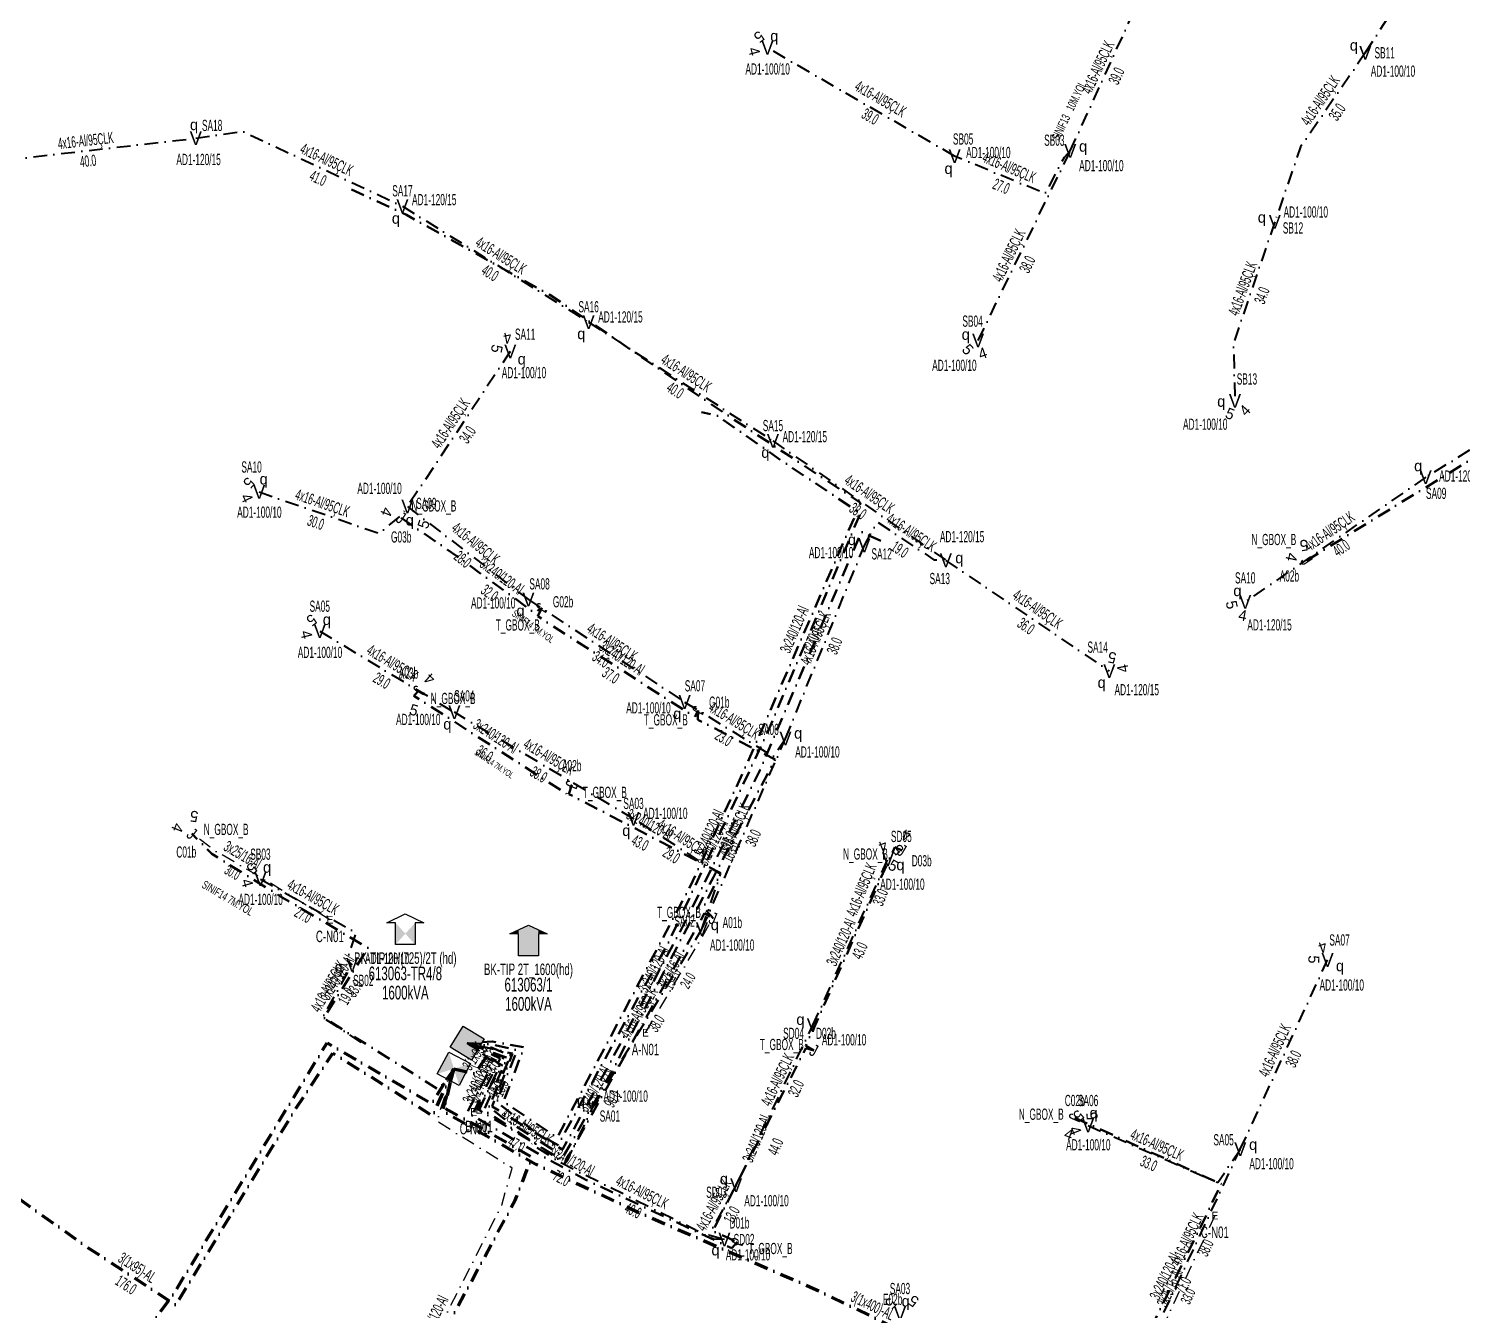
# Model space of a CAD drawing. Header units: millimetres. Extents: x 407682 to 413427, y 4045444 to 4048063.
# Drawn here: x 408871.5 to 409132.9, y 4046956.2 to 4047190 of the extents above; entities that cross this region are included whole.
import ezdxf
from ezdxf.enums import TextEntityAlignment as Align

# ---------------------------------------------------------------- set-up
doc = ezdxf.new("R2010")
doc.units = ezdxf.units.MM
doc.linetypes.add('DASHDOT', pattern=[5, 2.5, -1.25, 0, -1.25])
for name, color, linetype, lineweight in [('DIREK_AYD_YENI', 152, 'Continuous', 25), ('DIREK_BOX_YENI', 5, 'Continuous', 25), ('HAT_ABH_YERALTI_YENI', 6, 'DASHDOT', 80), ('HAT_ABONE_YERALTI_YENI', 30, 'DASHDOT', 30), ('HAT_AYD_YERALTI_YENI', 4, 'DASHDOT', 40), ('HAT_BOX_YERALTI_YENI', 5, 'DASHDOT', 50), ('HAT_OG_YERALTI_YENI', 1, 'DASHDOT', 70), ('KULLANICI', 1, 'Continuous', 25), ('NODE_ABONE_YENI', 5, 'Continuous', 25), ('NODE_AG_YENI', 5, 'Continuous', 25), ('TRAFO_TADILAT_BYSK', 5, 'Continuous', 30), ('TRAFO_YENI', 5, 'Continuous', 30)]:
    doc.layers.add(name, color=color, linetype=linetype, lineweight=lineweight)
doc.layers.add('GER_DUS_NOD_ISIM', color=5, linetype='Continuous')
doc.styles.add('Direk', font='B_CAD')
doc.styles.get("Standard").update_dxf_attribs({"font": 'Arial'})

# ---------------------------------------------------------------- blocks, each defined once
blk = doc.blocks.new('YIKYENYAP_BINA_KARE')
at = {"layer": 'TRAFO_TADILAT_BYSK', "linetype": 'Continuous'}
for p, q in [((0, 1.8), (0, 2.7)), ((-2.25, -2.25), (-2.25, 2.25)), ((-2.25, 2.25), (2.25, 2.25)), ((2.25, 2.25), (2.25, -2.25)), ((2.25, -2.25), (-2.25, -2.25))]:
    blk.add_line(p, q, dxfattribs=at)
for points in [[(-2.25, -2.25), (-2.25, 2.25), (0, 0)], [(0, 0), (2.25, -2.25), (2.25, 2.25)]]:
    blk.add_solid(points, dxfattribs=at)
blk = doc.blocks.new('YIKYENYAPBETKOSK')
at = {"layer": 'TRAFO_TADILAT_BYSK', "linetype": 'Continuous'}
for p, q in [((-3.4, 2), (0, 3.6)), ((0, 3.6), (3.4, 2)), ((-1.8, 2), (-3.4, 2)), ((-1.8, -2), (-1.8, 2)), ((1.8, 2), (1.8, -2)), ((3.4, 2), (1.8, 2)), ((1.8, -2), (-1.8, -2))]:
    blk.add_line(p, q, dxfattribs=at)
for points in [[(-1.8, -2), (-1.8, 2), (0, 0)], [(0, 0), (1.8, -2), (1.8, 2)]]:
    blk.add_solid(points, dxfattribs=at)
blk = doc.blocks.new('YENI_BINA_KARE')
blk.add_hatch(color=5).paths.add_polyline_path([(-2.25, -2.25), (2.25, -2.25), (2.25, 2.25), (-2.25, 2.25)])
at = {"layer": 'TRAFO_TADILAT_BYSK', "linetype": 'Continuous'}
for p, q in [((0, 1.8), (0, 2.7)), ((-2.25, -2.25), (-2.25, 2.25)), ((-2.25, 2.25), (2.25, 2.25)), ((2.25, 2.25), (2.25, -2.25)), ((2.25, -2.25), (-2.25, -2.25))]:
    blk.add_line(p, q, dxfattribs=at)
blk = doc.blocks.new('YENI_BETKOSK')
at = {"layer": 'TRAFO_YENI', "linetype": 'Continuous'}
for p, q in [((-3.4, 2), (0, 3.6)), ((0, 3.6), (3.4, 2)), ((-1.8, 2), (-3.4, 2)), ((-1.8, -2), (-1.8, 2)), ((3.4, 2), (1.8, 2)), ((1.8, 2), (1.8, -2)), ((1.8, -2), (-1.8, -2))]:
    blk.add_line(p, q, dxfattribs=at)
for points in [[(-3.4, 2), (-1.8, 2), (-1.8, 2.752941)], [(-1.8, 2.752941), (0, -2), (0, 3.6)], [(-1.8, -2), (-1.8, 2.752941), (0, -2)], [(0, -2), (0, 3.6), (1.8, -2)], [(0, 3.6), (1.8, -2), (1.8, 2.752941)], [(1.8, 2), (1.8, 2.752941), (3.4, 2)]]:
    blk.add_solid(points, dxfattribs=at)

msp = doc.modelspace()

# ---------------------------------------------------------------- linework, layer by layer
at = {"layer": 'HAT_ABH_YERALTI_YENI', "flags": 128}
for points in [[(408667.983, 4047043.668), (408665.893295, 4047039.956654), (408685.919657, 4047025.445809), (408725.884865, 4046995.057194), (408795.653987, 4046943.23122), (408839.692774, 4046911.463978), (408856.214711, 4046902.212784), (408898.042246, 4046959.473163), (408925.886811, 4047005.039586), (408944.968182, 4046993.961137), (408949.031, 4047000.317)], [(408949.031, 4047000.317), (408946.909902, 4046992.701069), (408963.959504, 4046982.884277), (408982.754505, 4046974.103601), (409014.627642, 4046960.239708), (409034.583725, 4046950.588221), (409061.487969, 4046938.919065), (409083.215302, 4046930.288248), (409108.700565, 4046918.875034), (409118.963079, 4046914.709913), (409122.173, 4046919.602)]]:
    msp.add_lwpolyline(points, dxfattribs=at)
at = {"layer": 'HAT_ABONE_YERALTI_YENI', "flags": 128}
for points in [[(408926.401386, 4047027.496673), (408913.79432, 4047035.221146), (408905.303914, 4047040.155741), (408902.836616, 4047042.042498), (408901.237288, 4047043.19127)], [(408983.964192, 4047006.874859), (408996.276262, 4047027.745471)], [(408927.439772, 4046887.546698), (408918.650847, 4046892.254962), (408926.912386, 4046906.824298), (408929.310498, 4046913.394644), (408935.914147, 4046932.33478), (408957.739811, 4046975.415303), (408959.634319, 4046982.198185), (408945.917837, 4046990.743694), (408949.031, 4047000.317)], [(409087.798369, 4046973.528191), (409074.736055, 4046945.63062), (409073.442803, 4046943.303446)]]:
    msp.add_lwpolyline(points, dxfattribs=at)
at = {"layer": 'HAT_AYD_YERALTI_YENI', "flags": 128}
for points in [[(409115.229347, 4047185.618905), (409133.241832, 4047213.710514), (409140.724, 4047211.227)], [(409061.419203, 4047167.712802), (409077.57946, 4047203.151603)], [(409040.334631, 4047166.756753), (409006.202732, 4047186.532695)], [(409115.229347, 4047185.618905), (409103.438608, 4047168.444757), (409098.728425, 4047154.808021)], [(408901.957382, 4047170.027729), (408910.456048, 4047171.282464), (408939.639961, 4047157.636257)], [(408862.217131, 4047165.476634), (408901.957382, 4047170.027729)], [(409061.419203, 4047167.712802), (409060.290217, 4047166.526198), (409056.829302, 4047159.939295), (409040.334631, 4047166.756753)], [(409044.617006, 4047133.160768), (409061.419203, 4047167.712802)], [(408939.639961, 4047157.636257), (408973.593, 4047136.489)], [(409098.728425, 4047154.808021), (409091.169369, 4047132.558722), (409091.461164, 4047122.115703)], [(408973.593, 4047136.489), (409007.210561, 4047114.813121)], [(408959.308129, 4047131.143727), (408940.542686, 4047102.851335)], [(409160.318954, 4047129.133432), (409126.23803, 4047108.193265)], [(409007.210561, 4047114.813121), (409038.740907, 4047093.039789)], [(409126.23803, 4047108.193265), (409093.327745, 4047085.45754)], [(408913.512528, 4047105.510952), (408935.398908, 4047097.963925), (408939.644111, 4047101.454425), (408940.542686, 4047102.851335)], [(408940.542686, 4047102.851335), (408962.61651, 4047085.897792)], [(409023.872181, 4047095.737948), (409026.25129, 4047100.028295), (409036.556745, 4047093.157992), (409038.740907, 4047093.039789)], [(409009.491531, 4047060.564138), (409023.872181, 4047095.737948)], [(409038.740907, 4047093.039789), (409068.546515, 4047072.841612)], [(408962.61651, 4047085.897792), (408991.10327, 4047067.200439)], [(408924.564104, 4047080.112522), (408949.11749, 4047065.322776)], [(408991.10327, 4047067.200439), (409007.284174, 4047057.281982), (409009.491531, 4047060.564138)], [(408981.774467, 4047045.892855), (408949.11749, 4047065.322776)], [(408994.252971, 4047025.753417), (409009.491531, 4047060.564138)], [(408994.252971, 4047025.753417), (408997.636112, 4047035.779082), (408981.774467, 4047045.892855)], [(409014.483485, 4047008.245798), (409028.175691, 4047038.534128)], [(408913.737, 4047034.884), (408931.153254, 4047025.160235), (408929.4842, 4047020.080505), (408930.456, 4047019.262)], [(408974.396, 4046993.355), (408994.252971, 4047025.753417)], [(409092.43179, 4046985.636409), (409108.346, 4047020.143)], [(408932.131, 4047005.106), (408925.097069, 4047009.661976), (408930.456, 4047019.262)], [(409000.48708, 4046979.085639), (409014.483485, 4047008.245798)], [(408951.46, 4047004.983), (408957.872534, 4047000.890433), (408953.239374, 4046993.019643), (408969.539167, 4046983.250931), (408974.396, 4046993.355)], [(409064.676833, 4046989.952264), (409088.330731, 4046979.557688), (409092.43179, 4046985.636409)], [(408998.357, 4046969.159), (408996.391279, 4046969.236298), (408968.672125, 4046983.059338), (408963.261762, 4046986.494489), (408963.271843, 4046987.291962)], [(409076.331, 4046951.216), (409092.43179, 4046985.636409)], [(409000.48708, 4046979.085639), (408995.533374, 4046970.038449), (408998.357, 4046969.159)]]:
    msp.add_lwpolyline(points, dxfattribs=at)
at = {"layer": 'HAT_BOX_YERALTI_YENI', "flags": 128}
for points in [[(408930.357071, 4047160.709592), (408940.358618, 4047156.043406), (408966.545172, 4047141.450241), (408999.548054, 4047119.087708), (409023.19492, 4047103.517913), (409002.436107, 4047055.829355), (408992.149236, 4047033.651564), (408967.852901, 4046987.761201), (408958.056279, 4046994.292282), (408961.829792, 4047004.23404), (408956.024387, 4047005.249986), (408951.46, 4047004.983)], [(409104.511964, 4047093.003133), (409138.335068, 4047113.782803), (409190.054073, 4047146.164898)], [(408951.46, 4047004.983), (408955.991402, 4047004.760975), (408960.549337, 4047003.699922), (408956.837259, 4046994.224981), (408964.521758, 4046988.2498), (408968.029379, 4046986.395347), (408988.228833, 4047023.525601), (409006.155265, 4047061.510801), (409023.150012, 4047101.628115), (409009.250531, 4047110.894436), (408996.960754, 4047119.490052), (408994.177601, 4047120.043286)], [(408939.377745, 4047100.804286), (408949.543162, 4047093.823432), (408963.756101, 4047083.432099), (408965.054676, 4047084.365536)], [(409026.852339, 4047096.570979), (409023.334055, 4047098.242482), (409004.894284, 4047054.856068), (408990.915624, 4047026.565651), (408976.777076, 4047000.059067), (408968.827092, 4046985.578135), (408955.988213, 4046993.436044), (408959.730367, 4047003.058393), (408951.46, 4047004.983)], [(408965.054676, 4047084.365536), (408964.314313, 4047082.830948), (408992.974041, 4047064.474195), (408993.587842, 4047065.669803)], [(408942.678908, 4047069.3345), (408941.73995, 4047068.332312), (408969.538912, 4047050.469525), (408970.50258, 4047052.096745)], [(408993.587842, 4047065.669803), (408993.504799, 4047063.964217), (409007.588919, 4047056.70746), (408996.36807, 4047035.249877), (408977.87259, 4046999.872196), (408969.006374, 4046984.348463), (408958.271526, 4046991.089948), (408955.437527, 4046993.365735), (408959.387951, 4047002.726523), (408955.351648, 4047004.401159), (408954.020527, 4047004.744674), (408951.46, 4047004.983)], [(408970.50258, 4047052.096745), (408969.985482, 4047050.413703), (408997.706397, 4047035.984835), (408994.513424, 4047029.744023), (408996.276262, 4047027.745471)], [(408949.031, 4047000.317), (408946.267256, 4046996.514878), (408925.280456, 4047009.606438), (408933.374531, 4047022.333674), (408917.422698, 4047031.737902), (408904.868508, 4047039.502633), (408901.237288, 4047043.19127)], [(409030.720234, 4047040.145127), (409029.415836, 4047040.743376), (409013.184836, 4047004.467893), (409014.675, 4047003.666)], [(408951.46, 4047004.983), (408958.736667, 4047002.292248), (408954.493544, 4046992.764276), (408964.268533, 4046986.418941), (408969.163623, 4046983.026729), (408983.400649, 4047008.468883), (408994.724904, 4047028.662755), (408996.276262, 4047027.745471)], [(409000.712691, 4046968.71222), (408999.728218, 4046967.556143), (408973.204886, 4046980.008567), (408965.864754, 4046983.986379), (408951.437119, 4046992.316621), (408956.311206, 4047001.520748), (408951.46, 4047004.983)], [(408953.599, 4046992.824), (408958.096193, 4047002.403043), (408951.46, 4047004.983)], [(408952.628617, 4046992.437061), (408957.463357, 4047002.190771), (408951.46, 4047004.983)], [(409014.675, 4047003.666), (409013.194156, 4047004.050311), (408996.216696, 4046970.727637), (409000.712691, 4046968.71222)], [(409062.243116, 4046991.357571), (409088.979149, 4046979.276538), (409071.708295, 4046943.921037), (409073.442803, 4046943.303446)]]:
    msp.add_lwpolyline(points, dxfattribs=at)
at = {"layer": 'HAT_OG_YERALTI_YENI', "flags": 128}
for points in [[(408834.866, 4047009.995), (408839.320453, 4047013.006121), (408846.15611, 4047008.851114), (408857.146774, 4046999.46884), (408860.497586, 4046992.365118), (408860.832667, 4046982.848812), (408882.223177, 4046967.722085), (408898.307075, 4046957.20569), (408920.310882, 4046993.229135), (408926.960955, 4047003.17847), (408945.158442, 4046991.734158), (408949.031, 4047000.317)], [(408949.031, 4047000.317), (408952.838873, 4046999.395492), (408955.669008, 4047003.531844), (408951.46, 4047004.983)], [(408960.989, 4046894.914), (408963.642288, 4046877.510109), (408974.348718, 4046870.295352), (408959.511992, 4046841.301445), (408922.590063, 4046859.649152), (408904.104021, 4046869.944585), (408920.891201, 4046893.626387), (408929.723735, 4046909.354472), (408938.671074, 4046935.290429), (408948.745928, 4046955.095128), (408960.19562, 4046976.324839), (408963.253572, 4046984.139603), (408954.646005, 4046989.122931), (408947.284271, 4046993.086941), (408949.031, 4047000.317)]]:
    msp.add_lwpolyline(points, dxfattribs=at)

# ---------------------------------------------------------------- block references
at = {"layer": 'TRAFO_TADILAT_BYSK'}
msp.add_blockref('YIKYENYAPBETKOSK', (408940.163431, 4047024.942157), dxfattribs=at)
msp.add_blockref('YIKYENYAPBETKOSK', (408940.163431, 4047024.942157), dxfattribs=at)
at = {"layer": 'TRAFO_TADILAT_BYSK', "rotation": 152.201314}
msp.add_blockref('YIKYENYAP_BINA_KARE', (408949.031, 4047000.317), dxfattribs=at)
msp.add_blockref('YIKYENYAP_BINA_KARE', (408949.031, 4047000.317), dxfattribs=at)
at = {"layer": 'TRAFO_YENI'}
msp.add_blockref('YENI_BETKOSK', (408962.621081, 4047022.892865), dxfattribs=at)
msp.add_blockref('YENI_BETKOSK', (408962.621081, 4047022.892865), dxfattribs=at)
at = {"layer": 'TRAFO_YENI', "rotation": 238.668798}
msp.add_blockref('YENI_BINA_KARE', (408951.46, 4047004.983), dxfattribs=at)
msp.add_blockref('YENI_BINA_KARE', (408951.46, 4047004.983), dxfattribs=at)

# ---------------------------------------------------------------- texts
at = {"layer": 'DIREK_AYD_YENI', "color": 32, "style": 'Direk'}
for s, rotation, p in [('5', 217.4121, (409004.683873, 4047188.518411)), ('4', 284.9121, (409003.786927, 4047185.889353)), ('5', 258.944951, (408956.854521, 4047131.623107)), ('4', 191.444951, (408958.812063, 4047133.594017)), ('5', 311.56696, (409042.746554, 4047131.502031)), ('4', 379.06696, (409045.433688, 4047130.797924)), ('5', 339.100526, (409090.569341, 4047119.780183)), ('4', 406.600526, (409093.277617, 4047120.398001)), ('5', 228.474396, (408911.640879, 4047107.168339)), ('4', 295.974395, (408911.265053, 4047104.416028)), ('5', 282.13825, (409090.883637, 4047084.931862)), ('5', 216.437322, (408923.079246, 4047082.12379)), ('4', 349.63825, (409092.878089, 4047082.998311)), ('4', 283.937321, (408922.137704, 4047079.510371)), ('5', 168.375934, (409069.050238, 4047075.290339)), ('4', 100.875935, (409071.00161, 4047073.313319)), ('4', 200.674078, (409027.293062, 4047040.873138)), ('5', 133.174079, (409029.998887, 4047040.244672)), ('5', 218.3247, (408912.186707, 4047036.845273)), ('4', 285.8247, (408911.331749, 4047034.202262)), ('4', 200.241165, (409107.481069, 4047022.488612)), ('5', 267.741164, (409105.847943, 4047020.241535)), ('5', 223.777176, (409062.947194, 4046991.757354)), ('4', 291.277176, (409062.347243, 4046989.045064)), ('5', 223.039621, (409028.66474, 4046957.485205))]:
    msp.add_text(s, height=2, rotation=rotation, dxfattribs=at).set_placement(p, align=Align.MIDDLE_CENTER)
at = {"layer": 'DIREK_AYD_YENI', "style": 'Direk'}
for p in [(409006.202732, 4047186.532695), (409115.229347, 4047185.618905), (408901.957382, 4047170.027729), (409061.419203, 4047167.712802), (409040.334631, 4047166.756753), (408939.639961, 4047157.636257), (409098.728425, 4047154.808021), (408973.593, 4047136.489), (408959.308129, 4047131.143727), (409044.617006, 4047133.160768), (409091.461164, 4047122.115703), (409007.210561, 4047114.813121), (409126.23803, 4047108.193265), (408913.512528, 4047105.510952), (408940.542686, 4047102.851335), (409023.872181, 4047095.737948), (409038.740907, 4047093.039789), (408962.61651, 4047085.897792), (409093.327745, 4047085.45754), (408924.564104, 4047080.112522), (409068.546515, 4047072.841612), (408991.10327, 4047067.200439), (408949.11749, 4047065.322776), (409009.491531, 4047060.564138), (408981.774467, 4047045.892855), (409028.175691, 4047038.534128), (408913.737, 4047034.884), (408994.252971, 4047025.753417), (408930.456, 4047019.262), (409108.346, 4047020.143), (409014.483485, 4047008.245798), (408974.396, 4046993.355), (409064.676833, 4046989.952264), (409092.43179, 4046985.636409), (409000.48708, 4046979.085639), (408998.357, 4046969.159), (409030.371, 4046955.658)]:
    msp.add_text('V', height=2.5, dxfattribs=at).set_placement(p, align=Align.MIDDLE_CENTER)
at = {"layer": 'DIREK_AYD_YENI', "color": 4, "style": 'Direk'}
for p in [(409007.456052, 4047188.695838), (409113.146312, 4047187.001282), (408901.632547, 4047172.506535), (409063.766461, 4047168.574571), (409039.228052, 4047164.514994), (408938.44751, 4047155.438972), (409096.363353, 4047155.618226), (408972.254736, 4047134.377354), (409042.368742, 4047134.254069), (408961.391517, 4047129.761883), (409088.96214, 4047122.045876), (409005.822721, 4047112.733722), (409124.872668, 4047110.287492), (408914.327504, 4047107.874385), (408940.97085, 4047100.389589), (409021.618038, 4047096.819077), (409041.197032, 4047093.507423), (409091.906762, 4047087.514433), (408925.854042, 4047082.25403), (408961.168225, 4047083.860031), (409067.144048, 4047070.77205), (408989.763958, 4047065.089458), (408947.833374, 4047063.177772), (409011.802699, 4047061.518609), (408980.463129, 4047043.764384), (409030.453734, 4047037.504312), (408914.955708, 4047037.066831), (408996.611133, 4047026.584838), (409110.616197, 4047019.096001), (408927.996768, 4047018.812357), (409012.217403, 4047009.301674), (408972.2008, 4046994.551285), (409065.682614, 4046992.24102), (409094.778569, 4046986.499483), (408998.262969, 4046980.227273), (408996.733079, 4046967.259558), (409031.40616, 4046957.93362)]:
    msp.add_text('q', height=2, dxfattribs=at).set_placement(p, align=Align.MIDDLE_CENTER)
at = {"layer": 'DIREK_AYD_YENI', "width": 0.53}
for s, p in [('SB11', (409118.76774, 4047185.619065)), ('AD1-100/10', (409006.240294, 4047182.672819)), ('AD1-100/10', (409120.27659, 4047182.269374)), ('SA18', (408904.935095, 4047172.371675)), ('SB05', (409041.883842, 4047169.895215)), ('SB03', (409058.519072, 4047169.6722)), ('AD1-120/15', (408902.464072, 4047166.161182)), ('AD1-100/10', (409046.487427, 4047167.429024)), ('AD1-100/10', (409067.097586, 4047165.037958)), ('SA17', (408939.640385, 4047160.446453)), ('AD1-120/15', (408945.436927, 4047158.83918)), ('AD1-100/10', (409104.377083, 4047156.586355)), ('SB12', (409102.039526, 4047153.673732)), ('SA16', (408973.593763, 4047139.299196)), ('AD1-120/15', (408979.395796, 4047137.444178)), ('SB04', (409043.608707, 4047136.670964)), ('SA11', (408962.016125, 4047134.284777)), ('AD1-100/10', (409040.292185, 4047128.618151)), ('AD1-100/10', (408961.799594, 4047127.283851)), ('SB13', (409093.641477, 4047126.12625)), ('AD1-100/10', (409086.034445, 4047117.869879)), ('SA15', (409007.206915, 4047117.623317)), ('AD1-120/15', (409013.013356, 4047115.603442)), ('SA10', (408912.122902, 4047110.071148)), ('AD1-120/15', (409132.740826, 4047108.428379)), ('AD1-100/10', (408935.460964, 4047106.170806)), ('SA09', (409128.149536, 4047105.261347)), ('SA09', (408943.995092, 4047103.426571)), ('AD1-100/10', (408913.55009, 4047101.826076)), ('AD1-120/15', (409041.697483, 4047097.36171)), ('AD1-100/10', (409017.806084, 4047094.457884)), ('SA12', (409027.027981, 4047094.224368)), ('SA13', (409037.623919, 4047089.722812)), ('SA10', (409093.330034, 4047089.842736)), ('SA08', (408964.64411, 4047088.750657)), ('SA05', (408924.560458, 4047084.672718)), ('AD1-100/10', (408956.188839, 4047085.279378)), ('AD1-120/15', (409097.765005, 4047081.271215)), ('AD1-100/10', (408924.601666, 4047076.252646)), ('SA14', (409066.418027, 4047077.208824)), ('SA04', (408950.915253, 4047068.325783)), ('SA07', (408992.978307, 4047070.155814)), ('AD1-120/15', (409073.551486, 4047069.449925)), ('AD1-100/10', (408984.500611, 4047066.132635)), ('AD1-100/10', (408942.525687, 4047064.024278)), ('SA06', (409006.403498, 4047062.211577)), ('AD1-100/10', (409015.317967, 4047058.098244)), ('SA03', (408981.774891, 4047048.704331)), ('AD1-100/10', (408987.577263, 4047046.898245)), ('SD05', (409030.618795, 4047042.684138)), ('SB03', (408913.737424, 4047039.445476)), ('AD1-100/10', (409030.811518, 4047033.974252)), ('AD1-100/10', (408913.774562, 4047031.199124)), ('SA02', (408991.082845, 4047027.236759)), ('SA07', (409110.530161, 4047023.798189)), ('AD1-100/10', (408999.767305, 4047022.873917)), ('AD1-100/10', (408936.86914, 4047020.434571)), ('SB02', (408932.493189, 4047016.415975)), ('AD1-100/10', (409110.936381, 4047015.583124)), ('SD04', (409010.958315, 4047006.771196)), ('AD1-100/10', (409020.177969, 4047005.592462)), ('AD1-100/10', (408980.344999, 4046995.317646)), ('SA06', (409064.677596, 4046994.51246)), ('SA01', (408977.469279, 4046991.6802)), ('SA05', (409089.382013, 4046987.353634)), ('AD1-100/10', (409064.714395, 4046986.442388)), ('AD1-100/10', (409098.1309, 4046982.989304)), ('SD03', (408996.923878, 4046977.78799)), ('AD1-100/10', (409006.030254, 4046976.240334)), ('SD02', (409001.937279, 4046969.15916)), ('AD1-100/10', (409002.656628, 4046966.366619)), ('SA03', (409030.371424, 4046960.219476))]:
    msp.add_text(s, height=2.05, dxfattribs=at).set_placement(p, align=Align.MIDDLE_CENTER)
at = {"layer": 'DIREK_BOX_YENI', "width": 0.53}
for s, p in [('N_GBOX_B', (408945.374642, 4047102.969355)), ('G03b', (408939.409283, 4047097.304428)), ('N_GBOX_B', (409098.553289, 4047096.845794)), ('A02b', (409101.384592, 4047090.190261)), ('G02b', (408968.929687, 4047085.484843)), ('T_GBOX_B', (408960.672645, 4047081.254466)), ('A03b', (408940.739832, 4047072.483449)), ('N_GBOX_B', (408948.890891, 4047067.853942)), ('G01b', (408997.417769, 4047067.166737)), ('T_GBOX_B', (408987.667228, 4047063.951385)), ('A02b', (408970.50258, 4047055.596745)), ('T_GBOX_B', (408976.551734, 4047050.729597)), ('N_GBOX_B', (408907.488264, 4047043.968238)), ('C01b', (408900.217118, 4047039.843248)), ('N_GBOX_B', (409024.084664, 4047039.473201)), ('D03b', (409034.330238, 4047038.244817)), ('T_GBOX_B', (408990.075143, 4047028.838694)), ('A01b', (408999.801088, 4047026.978249)), ('D02b', (409016.868646, 4047006.766703)), ('T_GBOX_B', (409008.82388, 4047004.734458)), ('C02b', (409062.236587, 4046994.517767)), ('N_GBOX_B', (409056.132545, 4046992.017865)), ('D01b', (409001.097651, 4046972.190985)), ('T_GBOX_B', (409006.780256, 4046967.521473)), ('E02b', (409029.029474, 4046958.24889))]:
    msp.add_text(s, height=2.05, dxfattribs=at).set_placement(p, align=Align.MIDDLE_CENTER)
at = {"layer": 'DIREK_BOX_YENI', "color": 32, "style": 'Direk'}
for s, rotation, p in [('4', 248.129726, (408936.730978, 4047101.863563)), ('5', 432.028163, (408943.495348, 4047099.638155)), ('5', 189.538099, (409104.047995, 4047095.764425)), ('4', 257.511163, (409101.778218, 4047093.608632)), ('4', 137.587364, (408944.581984, 4047071.418364)), ('5', 343.909892, (408941.72519, 4047065.742885)), ('5', 172.13624, (408901.636704, 4047046.330372)), ('4', 247.919797, (408898.628542, 4047044.249869)), ('4', 163.458549, (409031.52682, 4047042.867006)), ('5', 329.751368, (409029.152048, 4047037.375855)), ('5', 95.329449, (409065.385706, 4046991.682368)), ('4', 339.969639, (409061.163434, 4046988.36211)), ('5', 145.624011, (409032.844643, 4046957.913212))]:
    msp.add_text(s, height=2, rotation=rotation, dxfattribs=at).set_placement(p, align=Align.MIDDLE_CENTER)
at = {"layer": 'DIREK_BOX_YENI', "style": 'Direk', "width": 0.8}
for rotation, p in [(326.177915, (408939.377745, 4047100.804286)), (303.756422, (409104.511964, 4047093.003133)), (237.264774, (408965.054676, 4047084.365536)), (240.461218, (408942.678908, 4047069.3345)), (245.179459, (408993.587842, 4047065.669803)), (247.999302, (408970.50258, 4047052.096745)), (320.929891, (408901.237288, 4047043.19127)), (328.897176, (409030.720234, 4047040.145127)), (337.740209, (408996.276262, 4047027.745471)), (332.258954, (409014.675, 4047003.666)), (246.933885, (409062.243116, 4046991.357571)), (249.918023, (409000.712691, 4046968.71222))]:
    msp.add_text('J', height=2.25, rotation=rotation, dxfattribs=at).set_placement(p, align=Align.MIDDLE_CENTER)
at = {"layer": 'GER_DUS_NOD_ISIM', "width": 0.6}
for s, p in [('C-N01', (408926.401386, 4047025.496673)), ('B-N01', (408953.599, 4046990.824)), ('C-N01', (408952.628617, 4046990.437061))]:
    msp.add_text(s, height=2.1, dxfattribs=at).set_placement(p, align=Align.TOP_CENTER)
at = {"layer": 'HAT_ABH_YERALTI_YENI', "lineweight": 30, "width": 0.53}
msp.add_text('3(1x400)-AL', height=2.05, rotation=334.189901, dxfattribs=at).set_placement((409024.975765, 4046956.17917), align=Align.CENTER)
at = {"layer": 'HAT_ABONE_YERALTI_YENI', "lineweight": 30, "width": 0.53}
for s, rotation, p in [('3x25/16-Al', 329.834992, (408909.976235, 4047038.423338)), ('3x25/16-Al', 59.462636, (408989.388124, 4047017.74205)), ('3x25/16-Al', 424.909876, (409080.497416, 4046959.939842)), ('3x240/120-Al', 63.132093, (408946.068736, 4046954.259187))]:
    msp.add_text(s, height=2.05, rotation=rotation, dxfattribs=at).set_placement(p, align=Align.CENTER)
for s, rotation, p in [('30.0', 329.834992, (408909.121998, 4047036.953549)), ('24.0', 59.462636, (408990.85233, 4047016.87828)), ('33.0', 424.909876, (409082.037008, 4046959.218969))]:
    msp.add_text(s, height=1.9, rotation=rotation, dxfattribs=at).set_placement(p, align=Align.TOP_CENTER)
at = {"layer": 'HAT_AYD_YERALTI_YENI', "lineweight": 30, "width": 0.53}
for rotation, p in [(64.915811, (409067.368828, 4047182.550446)), (329.832134, (409026.319036, 4047176.352196)), (415.534689, (409107.834936, 4047176.351771)), (6.53311, (408881.990545, 4047168.596662)), (334.939517, (408925.408043, 4047165.229343)), (337.099194, (409049.904648, 4047163.787228)), (64.415491, (409051.111967, 4047148.212087)), (328.084399, (408957.065885, 4047147.784371)), (430.036867, (409093.796744, 4047142.281488)), (327.186318, (408990.862439, 4047126.365671)), (416.44495, (408949.217056, 4047117.467358)), (325.837962, (409024.236922, 4047104.285751)), (340.974394, (408924.73281, 4047102.541005)), (326.309932, (409031.875513, 4047097.300386)), (394.638248, (409109.299753, 4047097.524746)), (320.83205, (408952.352621, 4047095.355612)), (325.358617, (409054.910766, 4047083.295978)), (67.763028, (409015.895073, 4047078.472716)), (326.721013, (408977.326299, 4047077.259723)), (328.93732, (408937.279376, 4047073.445762)), (328.492825, (408999.637937, 4047062.965899)), (329.248624, (408965.880595, 4047056.338301)), (66.35837, (409001.09359, 4047043.49964)), (327.47742, (408990.162277, 4047041.552671)), (67.919548, (409024.254651, 4047032.598137)), (330.823921, (408922.859516, 4047030.764419)), (60.825902, (408927.034595, 4047014.876168)), (58.495732, (408983.599581, 4047009.998172)), (65.240812, (409099.617228, 4047003.245838)), (64.437161, (409008.934745, 4046997.89877)), (329.065108, (408961.826225, 4046988.864376)), (336.277174, (409076.845747, 4046985.533153)), (333.495397, (408982.911031, 4046976.908482)), (421.297494, (408997.264671, 4046974.970266)), (64.931278, (409083.611465, 4046968.786354))]:
    msp.add_text('4x16-Al/95ÇLK', height=2.05, rotation=rotation, dxfattribs=at).set_placement(p, align=Align.CENTER)
for s, rotation, p in [('39.0', 64.915811, (409068.908494, 4047181.829732)), ('39.0', 329.832134, (409025.464727, 4047174.882449)), ('35.0', 415.534689, (409109.236533, 4047175.389729)), ('40.0', 6.53311, (408882.183967, 4047166.907701)), ('41.0', 334.939517, (408924.687966, 4047163.689379)), ('27.0', 337.099194, (409049.243115, 4047162.221222)), ('38.0', 64.415491, (409052.645281, 4047147.477955)), ('40.0', 328.084399, (408956.167147, 4047146.341364)), ('34.0', 430.036867, (409095.394595, 4047141.701082)), ('40.0', 327.186318, (408989.941193, 4047124.936928)), ('34.0', 416.44495, (408950.633759, 4047116.527704)), ('38.0', 325.837962, (409023.282312, 4047102.879081)), ('30.0', 340.974394, (408924.178626, 4047100.933871)), ('19.0', 326.309932, (409030.932522, 4047095.885901)), ('40.0', 394.638248, (409110.266021, 4047096.126059)), ('28.0', 320.83205, (408951.278909, 4047094.037605)), ('36.0', 325.358617, (409053.944422, 4047081.897344)), ('38.0', 67.763028, (409017.468638, 4047077.829371)), ('34.0', 326.721013, (408976.393482, 4047075.838508)), ('29.0', 328.93732, (408936.402218, 4047071.989536)), ('23.0', 328.492825, (408998.749508, 4047061.516522)), ('38.0', 329.248624, (408965.011362, 4047054.877331)), ('38.0', 66.35837, (409002.650912, 4047042.817915)), ('29.0', 327.47742, (408989.248303, 4047040.119266)), ('33.0', 67.919548, (409025.829968, 4047031.959093)), ('27.0', 330.823921, (408922.030774, 4047029.280106)), ('19.0', 60.825902, (408928.518937, 4047014.047478)), ('38.0', 58.495732, (408985.049003, 4047009.109816)), ('38.0', 65.240812, (409101.160957, 4047002.533869)), ('32.0', 64.437161, (409010.468336, 4046997.165218)), ('47.0', 329.065108, (408960.952316, 4046987.406198)), ('33.0', 336.277174, (409076.161816, 4046983.976799)), ('40.0', 333.495397, (408982.152373, 4046975.387154)), ('13.0', 421.297494, (408998.755784, 4046974.153821)), ('38.0', 64.931278, (409085.151325, 4046968.066055))]:
    msp.add_text(s, height=2.05, rotation=rotation, dxfattribs=at).set_placement(p, align=Align.TOP_CENTER)
at = {"layer": 'HAT_BOX_YERALTI_YENI', "lineweight": 30, "width": 0.53}
for rotation, p in [(323.828797, (408957.151302, 4047089.313934)), (426.476524, (409012.036151, 4047080.01289)), (327.360158, (408979.10263, 4047074.368337)), (327.276405, (408956.09893, 4047060.116013)), (332.502807, (408984.238389, 4047043.953247)), (64.735875, (408996.423352, 4047042.880974)), (423.705429, (408997.142905, 4047041.087398)), (425.894483, (409020.524461, 4047022.95279)), (422.399396, (408986.367061, 4047017.954846)), (57.545071, (408928.610252, 4047016.426197)), (63.633209, (408954.284413, 4046997.691415)), (64.850131, (408955.078173, 4046997.974888)), (60.769315, (408975.540375, 4046996.162884)), (427.143968, (409005.144286, 4046987.141098)), (331.545564, (408969.939811, 4046982.74479)), (423.964895, (409079.579975, 4046961.971871))]:
    msp.add_text('3x240/120-Al', height=2.05, rotation=rotation, dxfattribs=at).set_placement(p, align=Align.CENTER)
for s, rotation, p in [('32.0', 323.828797, (408956.147962, 4047087.941597)), ('270.0', 426.476524, (409013.594875, 4047079.334378)), ('37.0', 327.360158, (408978.185724, 4047072.936805)), ('36.0', 327.276405, (408955.179932, 4047058.685823)), ('195.0', 64.735875, (408997.960746, 4047042.155428)), ('43.0', 332.502807, (408983.45349, 4047042.445291)), ('163.0', 423.705429, (408998.667003, 4047040.334321)), ('43.0', 425.894483, (409022.076212, 4047022.258479)), ('134.0', 422.399396, (408987.873599, 4047017.167227)), ('83.0', 57.545071, (408930.044736, 4047015.513916)), ('18.0', 63.633209, (408955.807561, 4046996.936418)), ('18.0', 64.850131, (408956.617011, 4046997.25241)), ('90.0', 60.769315, (408977.023898, 4046995.332728)), ('44.0', 427.143968, (409006.710809, 4046986.480789)), ('72.0', 331.545564, (408969.129829, 4046981.250156)), ('71.0', 423.964895, (409081.107468, 4046961.225704))]:
    msp.add_text(s, height=2.05, rotation=rotation, dxfattribs=at).set_placement(p, align=Align.TOP_CENTER)
at = {"layer": 'HAT_OG_YERALTI_YENI', "lineweight": 30, "width": 0.53}
for s, rotation, p in [('3(1x95)', 55.619655, (408953.552429, 4047001.94365)), ('3(1x95)-AL', 326.821488, (408890.730288, 4046963.175312))]:
    msp.add_text(s, height=2.05, rotation=rotation, dxfattribs=at).set_placement(p, align=Align.CENTER)
for s, rotation, p in [('13.0', 55.619655, (408954.955452, 4047000.983687)), ('176.0', 326.821488, (408889.799964, 4046961.752464))]:
    msp.add_text(s, height=2.05, rotation=rotation, dxfattribs=at).set_placement(p, align=Align.TOP_CENTER)
at = {"layer": 'KULLANICI', "width": 0.53}
for s, height, rotation, p in [('SINIF13   10M.YOL', 1.5699, 64.0256, (409061.1763, 4047175.0459)), ('SINIF13   10M.YOL', 1.5699, 64.0256, (409061.1763, 4047175.0459)), ('SINIF14 7M.YOL', 1.2642, 324.6269, (408963.4856, 4047080.9751)), ('SINIF14 7M.YOL', 1.2642, 324.6269, (408963.4856, 4047080.9751)), ('SINIF14 7M.YOL', 1.1562, 326.3626, (408956.369, 4047055.9249)), ('SINIF14 7M.YOL', 1.1562, 326.3626, (408956.369, 4047055.9249))]:
    msp.add_text(s, height=height, rotation=rotation, dxfattribs=at).set_placement(p, align=Align.MIDDLE_CENTER)
at = {"layer": 'KULLANICI', "width": 0.6}
msp.add_text('SINIF14 7M.YOL', height=1.4978, rotation=329.4321, dxfattribs=at).set_placement((408908.152891, 4047032.085782), align=Align.TOP_CENTER)
msp.add_text('SINIF14 7M.YOL', height=1.4978, rotation=329.4321, dxfattribs=at).set_placement((408908.152891, 4047032.085782), align=Align.TOP_CENTER)
at = {"layer": 'NODE_ABONE_YENI', "style": 'Direk'}
for p in [(408926.401386, 4047027.496673), (408983.964192, 4047006.874859), (409087.798369, 4046973.528191)]:
    msp.add_text('E', height=1.4, dxfattribs=at).set_placement(p, align=Align.MIDDLE_CENTER)
at = {"layer": 'NODE_ABONE_YENI', "width": 0.6}
for s, p in [('A-N01', (408983.964192, 4047004.874859)), ('C-N01', (409087.798369, 4046971.528191))]:
    msp.add_text(s, height=2.1, dxfattribs=at).set_placement(p, align=Align.TOP_CENTER)
at = {"layer": 'NODE_AG_YENI', "style": 'Direk'}
for p in [(408953.599, 4046992.824), (408952.628617, 4046992.437061)]:
    msp.add_text('E', height=1.4, dxfattribs=at).set_placement(p, align=Align.MIDDLE_CENTER)
at = {"layer": 'TRAFO_TADILAT_BYSK', "width": 0.6}
for s, height, p in [('BK-TIP 2H(725)/2T (hd)', 2.1, (408940.163431, 4047019.442157)), ('BK-TIP 2H(725)/2T (hd)', 2.1, (408940.163431, 4047019.442157)), ('613063-TR4/8', 2.5, (408940.163431, 4047016.442157)), ('613063-TR4/8', 2.5, (408940.163431, 4047016.442157)), ('1600kVA', 2.5, (408940.163431, 4047012.942157)), ('1600kVA', 2.5, (408940.163431, 4047012.942157))]:
    msp.add_text(s, height=height, dxfattribs=at).set_placement(p, align=Align.CENTER)
at = {"layer": 'TRAFO_YENI', "width": 0.6}
for s, height, p in [('BK-TIP 2T_1600(hd)', 2.1, (408962.621081, 4047017.392865)), ('BK-TIP 2T_1600(hd)', 2.1, (408962.621081, 4047017.392865)), ('613063/1', 2.5, (408962.621081, 4047014.392865)), ('613063/1', 2.5, (408962.621081, 4047014.392865)), ('1600kVA', 2.5, (408962.621081, 4047010.892865)), ('1600kVA', 2.5, (408962.621081, 4047010.892865))]:
    msp.add_text(s, height=height, dxfattribs=at).set_placement(p, align=Align.CENTER)

doc.saveas('drawing.dxf')
